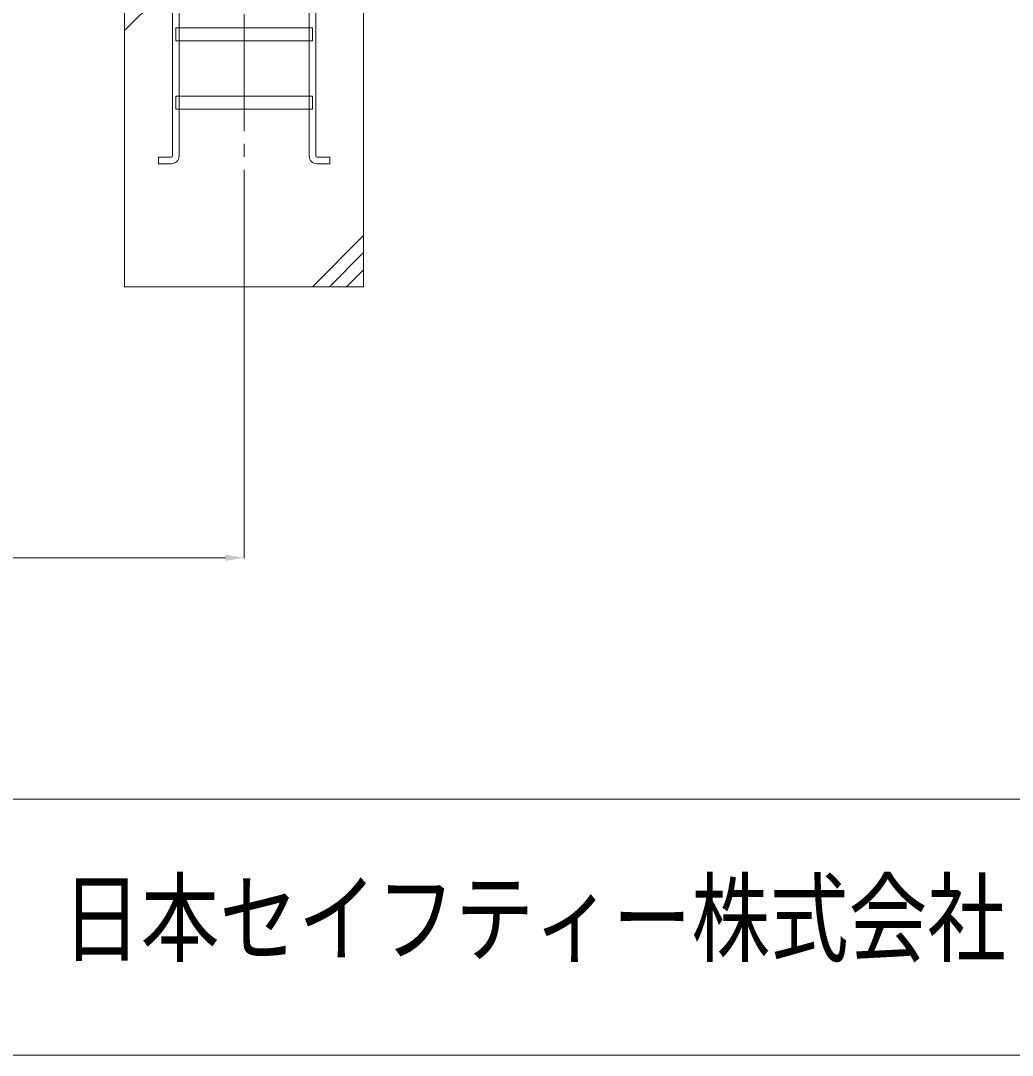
# Model space of a CAD drawing. Units: millimetres, scale not verified. Extents: x -48980 to -28855, y -14438 to 14438.
# Drawn here: x -40185 to -37281, y -14438 to -11408 of the extents above; entities that cross this region are included whole.
import ezdxf
from ezdxf.enums import TextEntityAlignment as Align

# ---------------------------------------------------------------- set-up
doc = ezdxf.new("R2010")
doc.units = ezdxf.units.MM
doc.header["$LTSCALE"] = 38
doc.linetypes.add('CHAIN2', pattern=[12, 9, -1, 1, -1])
doc.linetypes.add('DASHED1', pattern=[1.8, 1.2, -0.6])
for name, color, linetype, lineweight in [('0-7_ﾛｺﾞ', 140, 'Continuous', 9), ('0-9_基礎工事用PCA小', 7, 'Continuous', 18), ('0-A_図面枠', 7, 'Continuous', 18), ('0-B_寸法', 3, 'Continuous', 18), ('1-2_通芯', 1, 'CHAIN2', 18)]:
    doc.layers.add(name, color=color, linetype=linetype, lineweight=lineweight)
doc.styles.add('ＭＳ ゴシック', font='')
doc.styles.get('ＭＳ ゴシック').set_extended_font_data('MS Gothic')

msp = doc.modelspace()

# ---------------------------------------------------------------- linework, layer by layer
at = {"layer": '0-9_基礎工事用PCA小'}
for p, q in [((-39880.2, -11437.5), (-39730.2, -11287.5)), ((-39720.68, -11467.5), (-39720.68, -11629.5)), ((-39339.72, -11467.5), (-39339.72, -11629.5)), ((-39720.68, -11667.5), (-39720.68, -11804.5)), ((-39339.72, -11667.5), (-39339.72, -11804.5)), ((-39180.2, -12037.5), (-39330.2, -12187.5)), ((-39180.2, -12087.5), (-39280.2, -12187.5)), ((-39180.2, -12137.5), (-39230.2, -12187.5))]:
    msp.add_line(p, q, dxfattribs=at)
at = {"layer": '0-9_基礎工事用PCA小', "color": 4, "linetype": 'DASHED1', "lineweight": 9}
for p, q in [((-39720.68, -11429.5), (-39720.68, -11467.5)), ((-39339.72, -11429.5), (-39339.72, -11467.5)), ((-39720.68, -11629.5), (-39720.68, -11667.5)), ((-39339.72, -11629.5), (-39339.72, -11667.5))]:
    msp.add_line(p, q, dxfattribs=at)
at = {"layer": '0-9_基礎工事用PCA小'}
for points in [[(-39739.72, -11804.45), (-39739.72, -11227.5), (-39720.68, -11227.5), (-39720.68, -11429.5)], [(-39320.68, -11804.45), (-39320.68, -11227.5), (-39339.72, -11227.5), (-39339.72, -11429.5)], [(-39743.68, -11827.5), (-39780.68, -11827.5), (-39780.68, -11808.45), (-39743.72, -11808.45)], [(-39316.72, -11827.5), (-39279.72, -11827.5), (-39279.72, -11808.45), (-39316.67, -11808.45)]]:
    msp.add_lwpolyline(points, dxfattribs=at)
for points in [[(-39880.2, -12187.5), (-39180.2, -12187.5), (-39180.2, -11287.5), (-39880.2, -11287.5)], [(-39730.2, -11429.5), (-39330.2, -11429.5), (-39330.2, -11467.5), (-39730.2, -11467.5)], [(-39730.2, -11629.5), (-39330.2, -11629.5), (-39330.2, -11667.5), (-39730.2, -11667.5)]]:
    msp.add_lwpolyline(points, close=True, dxfattribs=at)
for centre, radius, start, end in [((-39743.72, -11804.45), 4, 270, 0), ((-39743.68, -11804.5), 23, 270, 0), ((-39316.72, -11804.5), 23, 180, 270), ((-39316.67, -11804.45), 4, 180, 270)]:
    msp.add_arc(centre, radius, start, end, dxfattribs=at)
at = {"layer": '0-A_図面枠'}
msp.add_line((-48980.2, -13687.5), (-28855.2, -13687.5), dxfattribs=at)
msp.add_lwpolyline([(-48980.2, -562.5), (-28855.2, -562.5), (-28855.2, -14437.5), (-48980.2, -14437.5)], close=True, dxfattribs=at)
at = {"layer": '0-B_寸法'}
for p, q in [((-39530.2, -12188.5), (-39530.2, -12981.95)), ((-39585.2, -12980.95), (-44975.2, -12980.95))]:
    msp.add_line(p, q, dxfattribs=at)
at = {"layer": '0-B_寸法', "color": 91}
msp.add_solid([(-39585.2, -12971.8), (-39530.2, -12980.95), (-39585.2, -12990.12)], dxfattribs=at)
at = {"layer": '1-2_通芯'}
msp.add_line((-39530.2, -12187.5), (-39530.2, -10275.5), dxfattribs=at)

# ---------------------------------------------------------------- texts
at = {"layer": '0-7_ﾛｺﾞ', "color": 7, "style": 'ＭＳ ゴシック', "width": 0.8}
msp.add_text('日本セイフティー株式会社', height=211.1, dxfattribs=at).set_placement((-40063.45, -14205.02), align=Align.BOTTOM_LEFT)

doc.saveas('drawing.dxf')
